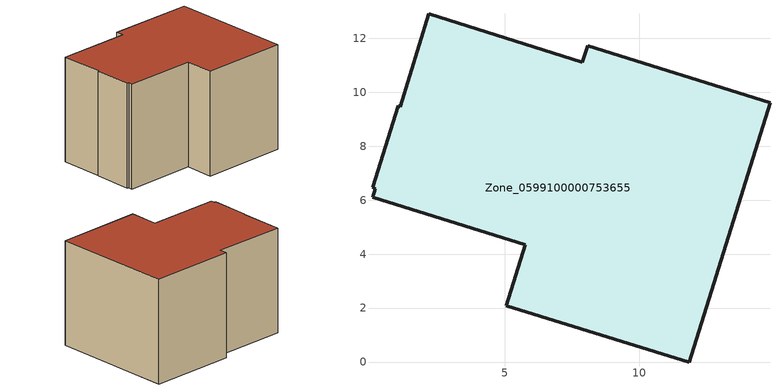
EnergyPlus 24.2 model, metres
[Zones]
Zone_0599100000753655
 floor ground (C_G): 0.21,6.42 0.1,6.47 1.06,9.5 1.14,9.47 2.19,12.9 7.89,11.11 8.08,11.73 14.84,9.62 11.85,0 5.07,2.09 5.76,4.36 0.12,6.11 z0
 wall outside (C_F): 8.08,11.73 7.89,11.11 2.19,12.9 1.14,9.47 1.06,9.5 0.1,6.47 0.21,6.42 0.12,6.11 5.76,4.36 5.07,2.09 11.85,0 14.84,9.62 8.08,11.73 z0:8.6
 roof outside (C_R): 0.21,6.42 0.12,6.11 5.76,4.36 5.07,2.09 11.85,0 14.84,9.62 8.08,11.73 7.89,11.11 2.19,12.9 1.14,9.47 1.06,9.5 0.1,6.47 z8.6
[BUILDING]
Pand.0599100000753655: North Axis=0; Terrain=City; Loads Convergence Tolerance Value=0.04; Temperature Convergence Tolerance Value=0.4; Solar Distribution=FullExterior; Maximum Number of Warmup Days=25; Minimum Number of Warmup Days=1
[Site:Location]
Rotterdam.The.Hague.AP_ZH_NLD Design_Conditions: Latitude=51.96; Longitude=4.45; Time Zone=1; Elevation=-4.5
[SITE:GROUNDTEMPERATURE:BUILDINGSURFACE]
18, 18, 18, 18, 18, 18, 18, 18, 18, 18, 18, 18
[MATERIAL] Thermal Absorptance=0.9; Solar Absorptance=0.7; Visible Absorptance=0.7
Name | Roughness | Thickness | Conductivity | Density | Specific Heat
G.D.2006-2014 | MediumSmooth | 0.15 | 0.06 | 540 | 1210
F.D.2006-2014 | Rough | 0.3 | 0.12 | 1920 | 840
R.D.2006-2014 | MediumRough | 0.2 | 0.08 | 1500 | 1000
[CONSTRUCTION]
C_G: G.D.2006-2014
C_F: F.D.2006-2014
C_R: R.D.2006-2014
[ZONE]
Zone_0599100000753655: Type=1; Multiplier=1; Ceiling Height=Autocalculate; Volume=Autocalculate; Floor Area=autocalculate; Part of Total Floor Area=Yes
[ZONEINFILTRATION:DESIGNFLOWRATE]
Infil_Zone_0599100000753655: Zone or ZoneList or Space or SpaceList=Zone_0599100000753655; Schedule=AlwaysOn; Design Flow Rate Calculation Method=Flow/Area; Flow Rate per Floor Area=0.0021; Constant Term Coefficient=1; Temperature Term Coefficient=0; Velocity Term Coefficient=0; Velocity Squared Term Coefficient=0
[HVACTEMPLATE:ZONE:IDEALLOADSAIRSYSTEM]
Zone_0599100000753655: Maximum Heating Supply Air Temperature=50; Minimum Cooling Supply Air Temperature=13; Maximum Heating Supply Air Humidity Ratio=0.0156; Minimum Cooling Supply Air Humidity Ratio=0.0077; Heating Limit=NoLimit; Cooling Limit=NoLimit; Dehumidification Control Type=ConstantSensibleHeatRatio; Cooling Sensible Heat Ratio=0.7; Dehumidification Setpoint=60; Humidification Control Type=None; Humidification Setpoint=30; Outdoor Air Method=None; Outdoor Air Flow Rate per Person=0.00944; Outdoor Air Flow Rate per Zone Floor Area=0; Outdoor Air Flow Rate per Zone=0; Demand Controlled Ventilation Type=None; Outdoor Air Economizer Type=NoEconomizer; Heat Recovery Type=None; Sensible Heat Recovery Effectiveness=0.7; Latent Heat Recovery Effectiveness=0.65
[ZONECONTROL:THERMOSTAT]
ThermostatControl_Zone_0599100000753655: Zone or ZoneList=Zone_0599100000753655; Control Type Schedule=DualSetpointControlType; Control 1=Thermostat_Zone_0599100000753655; Temperature Difference Between Cutout And Setpoint=0
[THERMOSTATSETPOINT:DUALSETPOINT]
Thermostat_Zone_0599100000753655: Heating Setpoint Temperature Schedule=HeatingSetpoint_Zone_0599100000753655; Cooling Setpoint Temperature Schedule=CoolingSetpoint_Zone_0599100000753655
[SCHEDULE:COMPACT]
HeatingSetpoint_Zone_0599100000753655: Through: 12/31, For: AllDays, Until: 24:00, 21
CoolingSetpoint_Zone_0599100000753655: Through: 12/31, For: AllDays, Until: 24:00, 24
DualSetpointControlType: Through: 12/31, For: AllDays, Until: 24:00, 4
AlwaysOn: Through: 12/31, For: AllDays, Until: 24:00, 1
